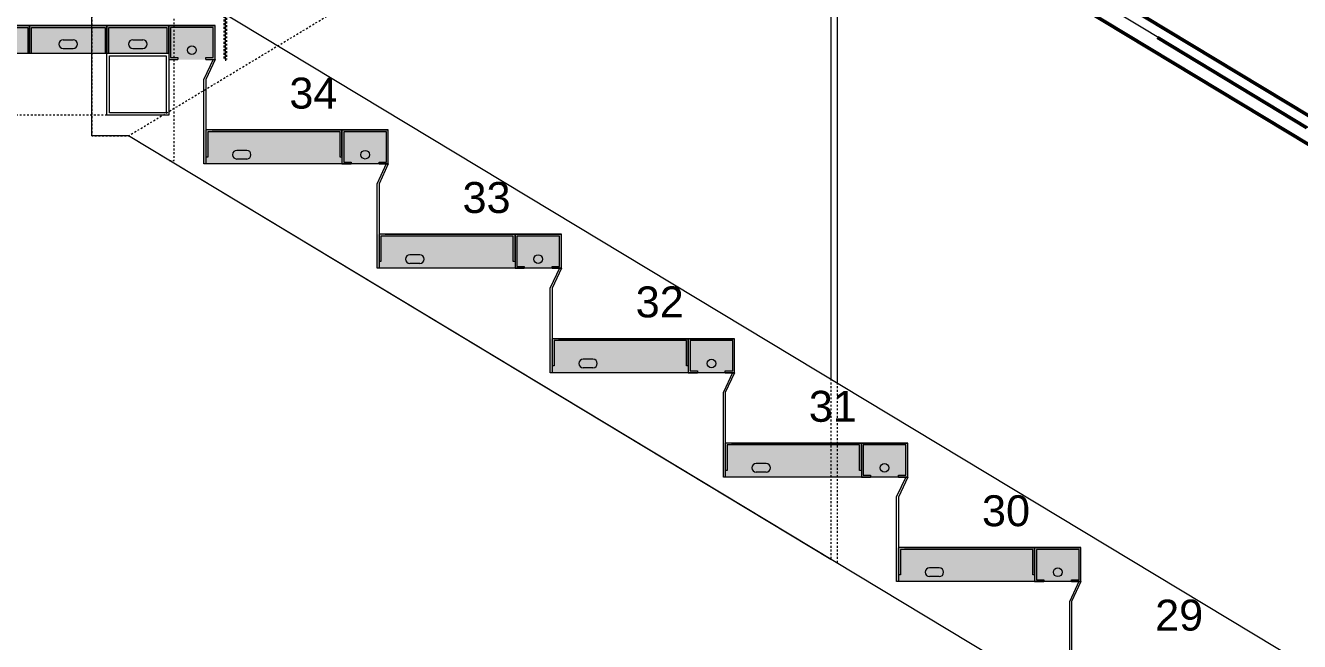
# Model space of a CAD drawing. Header units: millimetres. Extents: x -48147 to 1468943, y -496296 to 18123.
# Drawn here: x 1416887 to 1418947, y -486216 to -485221 of the extents above; entities that cross this region are included whole.
import ezdxf
from ezdxf.enums import TextEntityAlignment as Align

# ---------------------------------------------------------------- set-up
doc = ezdxf.new("R2010")
doc.units = ezdxf.units.MM
doc.header["$MEASUREMENT"] = 0
for name, pattern in [('3MM-HIDDEN', [6, 3, -3]), ('Dashed', [2822.222233, 1411.111116, -1411.111116]), ('Double Dashed', [1093.611073, 529.166651, -211.666656, 141.111112, -211.666656]), ('Wipeout_Contour', [1000, 0, -1000])]:
    doc.linetypes.add(name, pattern=pattern)
for name, color, linetype, lineweight in [('A-20-M_Floor_Slab_Pen_No__101', 252, 'Continuous', 15), ('A-20-M_Floor_Slab_Pen_No__121', 255, 'Continuous', 0), ('A-30-M_Stair_Pen_No__1', 7, 'Continuous', 13), ('A-30-M_Stair_Pen_No__22', 8, 'Continuous', 50), ('New_A-30-M_Stair_Pen_No__1', 7, 'Continuous', 13), ('New_A-30-M_Stair_Pen_No__141', 255, 'Continuous', 0), ('New_A-30-M_Stair_Pen_No__160', 5, 'Continuous', 200), ('New_A-30-M_Stair_Pen_No__171', 1, 'Continuous', 5), ('New_A-30-M_Stair_Pen_No__192', 7, 'Continuous', 13), ('New_A-30-M_Stair_Pen_No__42', 8, 'Continuous', 35), ('S-280-M_STRUCT_FRAME.IFC Import_Pen_No__1', 7, 'Continuous', 13), ('S-280-M_STRUCT_FRAME.IFC Import_Pen_No__160', 5, 'Continuous', 200)]:
    doc.layers.add(name, color=color, linetype=linetype, lineweight=lineweight)
doc.layers.add('A-30-M_Stair_Pen_No__82', color=7, linetype='Continuous', lineweight=20, true_color=0xaaaaaa)
doc.layers.add('New_A-15-MG_Structural_Grid_Phase_2_Pen_No__222', color=7, linetype='Continuous', lineweight=13, true_color=0x65af33)
for name, color, linetype in [('A-95-P_Drawing', 7, 'Continuous'), ('New_A-15-MG_Structural_Grid_Phase_2', 7, 'Continuous'), ('New_A-25-M_Wall_Int', 7, 'Continuous'), ('New_A-30-M_Stair', 7, 'Continuous'), ('S-280-M_STRUCT_FRAME.IFC Import', 7, 'Continuous')]:
    doc.layers.add(name, color=color, linetype=linetype)
doc.styles.add('GENERATED_STYLE_2', font='')
doc.styles.get('GENERATED_STYLE_2').set_extended_font_data('Swis721 BT')

# ---------------------------------------------------------------- blocks, each defined once
blk = doc.blocks.new('Section Elem_200_1', base_point=(1411454.5, -491295.5))
at = {"color": 254, "linetype": 'Wipeout_Contour', "lineweight": 0, "ltscale": 46471398.40037728}
blk.add_wipeout([(1415610.4, -487245.5), (1419388.7, -487245.5), (1420601.9, -486514.4), (1420676.9, -486514.4), (1420676.9, -486514.5), (1420676.9, -487245.5), (1420874, -487245.5), (1420881.9, -487240.8), (1420881.9, -487245.5), (1421181.9, -487245.5), (1421181.9, -484670.5), (1418310.9, -484670.5), (1417201.9, -485338.9), (1416984.9, -485474.5), (1416984.9, -485507.6), (1416976.9, -485507.6), (1416976.9, -485474.5), (1416957, -485486.5), (1416957, -485518), (1416959.2, -485523.4), (1416964.6, -485525.6), (1417027.1, -485525.6), (1417027.1, -485536.5), (1416880.7, -485536.5), (1416880.7, -485525.6), (1416943.1, -485525.6), (1416948.5, -485523.4), (1416950.7, -485518), (1416950.7, -485490.3), (1416921.9, -485507.6), (1415610.4, -485507.6)], dxfattribs=at).dxf.layer = 'New_A-25-M_Wall_Int'
blk = doc.blocks.new('Section Elem_297_1', base_point=(1411454.5, -491295.5))
at = {"layer": 'New_A-30-M_Stair_Pen_No__141', "linetype": 'Continuous', "flags": 128}
blk.add_lwpolyline([(1416984.9, -485507.6), (1416983.8, -485507.6), (1416976.9, -485507.6)], dxfattribs=at)
at = {"color": 254, "linetype": 'Wipeout_Contour', "lineweight": 0, "ltscale": 8983913.129696026}
blk.add_wipeout([(1416880.7, -485280.5), (1415610.4, -485280.5), (1415610.4, -485507.6), (1416921.9, -485507.6), (1416921.9, -485291.4), (1416880.7, -485291.4)], dxfattribs=at).dxf.layer = 'New_A-30-M_Stair'
at = {"color": 254, "linetype": 'Wipeout_Contour', "lineweight": 0, "ltscale": 8986576.969564268}
blk.add_wipeout([(1416921.9, -485291.4), (1416921.9, -485507.6), (1416950.7, -485490.3), (1416950.7, -485299), (1416948.5, -485293.6), (1416943.1, -485291.4)], dxfattribs=at).dxf.layer = 'New_A-30-M_Stair'
at = {"layer": 'New_A-30-M_Stair_Pen_No__1', "linetype": 'Continuous'}
blk.add_line((1415610.4, -485507.6), (1416921.9, -485507.6), dxfattribs=at)
at = {"color": 254, "linetype": 'Wipeout_Contour', "lineweight": 0, "ltscale": 8986712.5997595}
blk.add_wipeout([(1416959.2, -485293.6), (1416957, -485299), (1416957, -485486.5), (1416976.9, -485474.5), (1416976.9, -485291.4), (1416964.6, -485291.4)], dxfattribs=at).dxf.layer = 'New_A-30-M_Stair'
at = {"layer": 'New_A-30-M_Stair_Pen_No__1', "linetype": 'Continuous'}
blk.add_line((1416921.9, -485507.6), (1416950.7, -485490.3), dxfattribs=at)
at = {"color": 254, "linetype": 'Wipeout_Contour', "lineweight": 0, "ltscale": 11982709.30659497}
blk.add_wipeout([(1417201.9, -485047), (1416984.9, -485182.6), (1416984.9, -485280.5), (1417027.1, -485280.5), (1417027.1, -485291.4), (1416984.9, -485291.4), (1416984.9, -485474.5), (1417201.9, -485338.9)], dxfattribs=at).dxf.layer = 'New_A-30-M_Stair'
at = {"layer": 'New_A-30-M_Stair_Pen_No__160', "linetype": 'Continuous', "lineweight": 0, "true_color": 0x00007f}
for points in [[(1416976.9, -485280.5), (1416976.9, -485220.5), (1415601.9, -485220.5), (1415601.9, -485280.5)], [(1416984.9, -485507.6), (1416984.9, -485215.8), (1416983.8, -485215.8), (1416976.9, -485215.8), (1416976.9, -485507.6), (1416983.8, -485507.6)]]:
    blk.add_hatch(color=176, dxfattribs=at).paths.add_polyline_path(points)
at = {"layer": 'New_A-30-M_Stair_Pen_No__1', "linetype": 'Continuous'}
blk.add_line((1416957, -485486.5), (1416976.9, -485474.5), dxfattribs=at)
at = {"layer": 'New_A-30-M_Stair_Pen_No__141', "linetype": 'Continuous'}
for p, q in [((1416984.9, -485215.8), (1416984.9, -485507.6)), ((1416976.9, -485280.5), (1416976.9, -485507.6))]:
    blk.add_line(p, q, dxfattribs=at)
at = {"color": 254, "linetype": 'Wipeout_Contour', "lineweight": 0, "ltscale": 5992246.203868632}
blk.add_wipeout([(1417201.9, -485338.9), (1417481.9, -485170.1), (1417481.9, -484878.3), (1417201.9, -485047)], dxfattribs=at).dxf.layer = 'New_A-30-M_Stair'
at = {"layer": 'New_A-30-M_Stair_Pen_No__1', "linetype": 'Continuous'}
for p, q in [((1417201.9, -485338.9), (1417481.9, -485170.1)), ((1416984.9, -485474.5), (1417201.9, -485338.9))]:
    blk.add_line(p, q, dxfattribs=at)
blk = doc.blocks.new('Section Elem_709_1', base_point=(1411454.5, -491295.5))
at = {"layer": 'S-280-M_STRUCT_FRAME.IFC Import_Pen_No__160', "linetype": 'Continuous', "lineweight": 0, "true_color": 0x00007f}
blk.add_hatch(color=176, dxfattribs=at).paths.add_polyline_path([(1416880.7, -485536.5), (1417027.1, -485536.5), (1417027.1, -485525.6), (1416964.6, -485525.6), (1416959.2, -485523.4), (1416957, -485518), (1416957, -485299), (1416959.2, -485293.6), (1416964.6, -485291.4), (1417027.1, -485291.4), (1417027.1, -485280.5), (1416880.7, -485280.5), (1416880.7, -485291.4), (1416943.1, -485291.4), (1416948.5, -485293.6), (1416950.7, -485299), (1416950.7, -485518), (1416948.5, -485523.4), (1416943.1, -485525.6), (1416880.7, -485525.6)])
at = {"layer": 'S-280-M_STRUCT_FRAME.IFC Import_Pen_No__1', "linetype": 'Continuous'}
for p, q in [((1416880.7, -485280.5), (1416880.7, -485291.4)), ((1416976.9, -485280.5), (1416880.7, -485280.5)), ((1417027.1, -485280.5), (1416976.9, -485280.5)), ((1417027.1, -485280.5), (1417027.1, -485291.4)), ((1416880.7, -485525.6), (1416880.7, -485536.5)), ((1417027.1, -485536.5), (1416880.7, -485536.5)), ((1417027.1, -485525.6), (1417027.1, -485536.5))]:
    blk.add_line(p, q, dxfattribs=at)
at = {"layer": 'S-280-M_STRUCT_FRAME.IFC Import_Pen_No__1', "linetype": 'Continuous', "flags": 128}
for points in [[(1416948.5, -485293.6), (1416943.1, -485291.4), (1416880.7, -485291.4)], [(1417027.1, -485291.4), (1416964.6, -485291.4), (1416959.2, -485293.6)], [(1416948.5, -485293.6), (1416950.7, -485299), (1416950.7, -485518), (1416948.5, -485523.4)], [(1416959.2, -485293.6), (1416957, -485299), (1416957, -485518), (1416959.2, -485523.4)], [(1416948.5, -485523.4), (1416943.1, -485525.6), (1416880.7, -485525.6)], [(1416959.2, -485523.4), (1416964.6, -485525.6), (1417027.1, -485525.6)]]:
    blk.add_lwpolyline(points, dxfattribs=at)
blk = doc.blocks.new('Standard grid marker[3]_1', base_point=(1418282.9, -469890.9))
at = {"layer": 'New_A-15-MG_Structural_Grid_Phase_2_Pen_No__222', "linetype": 'Double Dashed'}
blk.add_line((1418282.9, -470890.9), (1418282.9, -494295.5), dxfattribs=at)
at = {"layer": 'New_A-15-MG_Structural_Grid_Phase_2_Pen_No__222', "style": 'GENERATED_STYLE_2'}
for tag, p in [('AC_MarkerText_1_0', (1418282.9, -469354.1)), ('AC_MarkerText_1_1', (1418282.9, -495758.7))]:
    blk.add_attdef(tag, text='', height=350, rotation=360, dxfattribs=at).set_placement(p, align=Align.MIDDLE_CENTER)

msp = doc.modelspace()

# ---------------------------------------------------------------- block references
at = {"layer": 'New_A-25-M_Wall_Int'}
msp.add_blockref('Section Elem_200_1', (1411454.5, -491295.5), dxfattribs=at)

# ---------------------------------------------------------------- next in the draw order: block references
at = {"layer": 'New_A-30-M_Stair'}
msp.add_blockref('Section Elem_297_1', (1411454.5, -491295.5), dxfattribs=at)

# ---------------------------------------------------------------- next in the draw order: hatches: boundary and pattern name
at = {"layer": 'A-20-M_Floor_Slab_Pen_No__121', "linetype": 'Continuous'}
msp.add_hatch(color=256, dxfattribs=at).paths.add_polyline_path([(1415593.9, -472397), (1421166, -472397), (1421166, -488695.5), (1418894.6, -488695.5), (1418894.6, -491288.4), (1415593.9, -491288.4)])

# ---------------------------------------------------------------- next in the draw order: block references
at = {"layer": 'New_A-15-MG_Structural_Grid_Phase_2', "color": 8, "linetype": 'Continuous', "lineweight": 15}
msp.add_blockref('Standard grid marker[3]_1', (1418282.9, -469890.9), dxfattribs=at)
at = {"layer": 'S-280-M_STRUCT_FRAME.IFC Import'}
msp.add_blockref('Section Elem_709_1', (1411454.5, -491295.5), dxfattribs=at)

# ---------------------------------------------------------------- next in the draw order: wipeouts: each hides what was drawn before it
at = {"color": 254, "linetype": 'Wipeout_Contour', "lineweight": 0, "ltscale": 5993244.109054232}
msp.add_wipeout([(1415048.3, -470752.6), (1422292.3, -470752.6), (1422292.3, -492986.9), (1415048.3, -492986.9)], dxfattribs=at).dxf.layer = 'A-95-P_Drawing'

# ---------------------------------------------------------------- next in the draw order: hatches: boundary and pattern name
at = {"layer": 'A-20-M_Floor_Slab_Pen_No__101', "linetype": 'Continuous'}
for points in [[(1417193.9, -485220.5), (1415593.9, -485220.5), (1415593.9, -485265.5), (1417118.9, -485265.5), (1417118.9, -485275.5), (1417193.9, -485275.5)], [(1417473.9, -485389.3), (1417175.9, -485389.3), (1417175.9, -485444.3), (1417473.9, -485444.3)], [(1417753.9, -485558), (1417455.9, -485558), (1417455.9, -485613), (1417753.9, -485613)], [(1418033.9, -485726.8), (1417735.9, -485726.8), (1417735.9, -485781.8), (1418033.9, -485781.8)], [(1418313.9, -485895.5), (1418015.9, -485895.5), (1418015.9, -485950.5), (1418313.9, -485950.5)], [(1418593.9, -486064.3), (1418295.9, -486064.3), (1418295.9, -486119.3), (1418593.9, -486119.3)]]:
    msp.add_hatch(color=256, dxfattribs=at).paths.add_polyline_path(points)

# ---------------------------------------------------------------- next in the draw order: linework, layer by layer
at = {"layer": 'A-30-M_Stair_Pen_No__1', "linetype": 'Continuous'}
msp.add_line((1417193.9, -485220.5), (1416893.9, -485220.5), dxfattribs=at)
at = {"layer": 'A-30-M_Stair_Pen_No__1', "linetype": 'Continuous', "flags": 128}
for points in [[(1417118.9, -485265.5), (1417118.9, -485365.5), (1417018.9, -485365.5), (1417018.9, -485265.5)], [(1417114.9, -485269.5), (1417114.9, -485361.5), (1417022.9, -485361.5), (1417022.9, -485269.5)]]:
    msp.add_lwpolyline(points, close=True, dxfattribs=at)
at = {"layer": 'A-30-M_Stair_Pen_No__22', "linetype": 'Continuous', "flags": 128}
for points in [[(1420414.6, -486241.2), (1417054.6, -484216.2)], [(1420403.5, -486281.2), (1417043.5, -484256.2)]]:
    msp.add_lwpolyline(points, dxfattribs=at)
at = {"layer": 'A-30-M_Stair_Pen_No__22', "linetype": 'Dashed', "ltscale": 0.2, "flags": 128}
msp.add_lwpolyline([(1420409, -486261.2), (1417055.8, -484236.2)], dxfattribs=at)
at = {"layer": 'A-30-M_Stair_Pen_No__82', "linetype": 'Continuous', "flags": 128}
for points in [[(1418189.7, -486083.4), (1417053.9, -485398.8), (1416994.6, -485398.8), (1416994.6, -484232.2), (1417060.5, -484232.2), (1418189.7, -483551.6), (1418189.7, -485791.5)], [(1419269.7, -486442.4), (1419269.7, -485571.5), (1418199.7, -484926.7), (1418199.7, -485797.5)], [(1420478.8, -487463), (1417053.9, -485398.8), (1416994.6, -485398.8), (1416994.6, -485142.7), (1417053.9, -485142.7), (1417113.1, -485142.7), (1420354.7, -487096.3)]]:
    msp.add_lwpolyline(points, dxfattribs=at)
at = {"layer": 'A-30-M_Stair_Pen_No__82', "linetype": '3MM-HIDDEN', "flags": 128}
for points in [[(1417119.6, -485438.5), (1417127.6, -485438.5), (1417127.6, -484196.5), (1417119.6, -484196.5)], [(1418189.7, -484422.4), (1416994.6, -485142.7), (1416994.6, -485398.8), (1417053.9, -485398.8), (1418189.7, -484714.3)], [(1417018.9, -485365.5), (1415693.9, -485365.5)], [(1418189.7, -485791.5), (1418189.7, -486083.4)], [(1418199.7, -485797.5), (1418199.7, -486089.4)]]:
    msp.add_lwpolyline(points, dxfattribs=at)
at = {"layer": 'New_A-30-M_Stair_Pen_No__192', "linetype": 'Continuous'}
for p, q in [((1416908.9, -485220.5), (1417193.9, -485220.5)), ((1417188.9, -485389.3), (1417473.9, -485389.3)), ((1417468.9, -485558), (1417753.9, -485558)), ((1417748.9, -485726.8), (1418033.9, -485726.8)), ((1418028.9, -485895.5), (1418313.9, -485895.5)), ((1418308.9, -486064.3), (1418593.9, -486064.3))]:
    msp.add_line(p, q, dxfattribs=at)
at = {"layer": 'New_A-30-M_Stair_Pen_No__192', "linetype": 'Continuous', "flags": 128}
for points in [[(1416893.9, -485265.5), (1416893.9, -485220.5), (1416743.9, -485220.5), (1416743.9, -485265.5)], [(1417018.9, -485265.5), (1417018.9, -485220.5), (1416893.9, -485220.5), (1416893.9, -485265.5)], [(1417118.9, -485265.5), (1417118.9, -485220.5), (1417018.9, -485220.5), (1417018.9, -485265.5)]]:
    msp.add_lwpolyline(points, close=True, dxfattribs=at)
for points in [[(1416743.9, -485262.5), (1416743.9, -485220.5), (1416893.9, -485220.5), (1416893.9, -485262.5)], [(1416743.9, -485265.5), (1416746.9, -485265.5), (1416746.9, -485223.5), (1416890.9, -485223.5), (1416890.9, -485265.5), (1416893.9, -485265.5)], [(1416893.9, -485262.5), (1416893.9, -485220.5), (1417018.9, -485220.5), (1417018.9, -485262.5)], [(1416893.9, -485265.5), (1416896.9, -485265.5), (1416896.9, -485223.5), (1417015.9, -485223.5), (1417015.9, -485265.5), (1417018.9, -485265.5)], [(1417018.9, -485265.5), (1417018.9, -485220.5), (1417118.9, -485220.5), (1417118.9, -485265.5)], [(1417018.9, -485265.5), (1417021.9, -485265.5), (1417021.9, -485223.5), (1417115.9, -485223.5), (1417115.9, -485265.5), (1417118.9, -485265.5)], [(1417178.9, -485275.5), (1417193.9, -485275.5), (1417193.9, -485220.5), (1417118.9, -485220.5), (1417118.9, -485275.5), (1417133.7, -485275.5)], [(1417178.9, -485275.5), (1417178.9, -485272.5), (1417190.9, -485272.5), (1417190.9, -485223.5), (1417121.9, -485223.5), (1417121.9, -485272.5), (1417133.7, -485272.5), (1417133.7, -485275.5)], [(1416948.4, -485243.5), (1416964.4, -485243.5)], [(1417060.9, -485243.5), (1417076.9, -485243.5)], [(1416948.4, -485257.5), (1416964.4, -485257.5)], [(1417060.9, -485257.5), (1417076.9, -485257.5)], [(1417190.6, -485275.5), (1417175.9, -485307)], [(1417193.9, -485275.5), (1417178.9, -485307.7)], [(1417178.9, -485307.7), (1417178.9, -485444.3), (1417175.9, -485444.3), (1417175.9, -485307)], [(1417398.9, -485431.3), (1417398.9, -485389.3), (1417178.9, -485389.3), (1417178.9, -485433.3)], [(1417398.9, -485433.3), (1417395.9, -485433.3), (1417395.9, -485392.3), (1417181.9, -485392.3), (1417181.9, -485433.3), (1417178.9, -485433.3)], [(1417458.9, -485444.3), (1417473.9, -485444.3), (1417473.9, -485389.3), (1417398.9, -485389.3), (1417398.9, -485444.3), (1417413.7, -485444.3)], [(1417458.9, -485444.3), (1417458.9, -485441.3), (1417470.9, -485441.3), (1417470.9, -485392.3), (1417401.9, -485392.3), (1417401.9, -485441.3), (1417413.7, -485441.3), (1417413.7, -485444.3)], [(1417244.9, -485422.3), (1417228.9, -485422.3)], [(1417244.9, -485436.3), (1417228.9, -485436.3)], [(1417473.9, -485444.3), (1417175.9, -485444.3)], [(1417470.6, -485444.3), (1417455.9, -485475.8)], [(1417473.9, -485444.3), (1417458.9, -485476.4)], [(1417458.9, -485476.4), (1417458.9, -485613), (1417455.9, -485613), (1417455.9, -485475.8)], [(1417678.9, -485600), (1417678.9, -485558), (1417458.9, -485558), (1417458.9, -485602)], [(1417738.9, -485613), (1417753.9, -485613), (1417753.9, -485558), (1417678.9, -485558), (1417678.9, -485613), (1417693.7, -485613)], [(1417678.9, -485602), (1417675.9, -485602), (1417675.9, -485561), (1417461.9, -485561), (1417461.9, -485602), (1417458.9, -485602)], [(1417738.9, -485613), (1417738.9, -485610), (1417750.9, -485610), (1417750.9, -485561), (1417681.9, -485561), (1417681.9, -485610), (1417693.7, -485610), (1417693.7, -485613)], [(1417524.9, -485591), (1417508.9, -485591)], [(1417753.9, -485613), (1417455.9, -485613)], [(1417524.9, -485605), (1417508.9, -485605)], [(1417750.6, -485613), (1417735.9, -485644.5)], [(1417753.9, -485613), (1417738.9, -485645.2)], [(1417738.9, -485645.2), (1417738.9, -485781.8), (1417735.9, -485781.8), (1417735.9, -485644.5)], [(1417958.9, -485768.8), (1417958.9, -485726.8), (1417738.9, -485726.8), (1417738.9, -485770.8)], [(1417958.9, -485770.8), (1417955.9, -485770.8), (1417955.9, -485729.8), (1417741.9, -485729.8), (1417741.9, -485770.8), (1417738.9, -485770.8)], [(1418018.9, -485781.8), (1418033.9, -485781.8), (1418033.9, -485726.8), (1417958.9, -485726.8), (1417958.9, -485781.8), (1417973.7, -485781.8)], [(1418018.9, -485781.8), (1418018.9, -485778.8), (1418030.9, -485778.8), (1418030.9, -485729.8), (1417961.9, -485729.8), (1417961.9, -485778.8), (1417973.7, -485778.8), (1417973.7, -485781.8)], [(1417804.9, -485759.8), (1417788.9, -485759.8)], [(1418033.9, -485781.8), (1417735.9, -485781.8)], [(1417804.9, -485773.8), (1417788.9, -485773.8)], [(1418030.6, -485781.8), (1418015.9, -485813.3)], [(1418033.9, -485781.8), (1418018.9, -485813.9)], [(1418018.9, -485813.9), (1418018.9, -485950.5), (1418015.9, -485950.5), (1418015.9, -485813.3)], [(1418238.9, -485937.5), (1418238.9, -485895.5), (1418018.9, -485895.5), (1418018.9, -485939.5)], [(1418238.9, -485939.5), (1418235.9, -485939.5), (1418235.9, -485898.5), (1418021.9, -485898.5), (1418021.9, -485939.5), (1418018.9, -485939.5)], [(1418298.9, -485950.5), (1418313.9, -485950.5), (1418313.9, -485895.5), (1418238.9, -485895.5), (1418238.9, -485950.5), (1418253.7, -485950.5)], [(1418298.9, -485950.5), (1418298.9, -485947.5), (1418310.9, -485947.5), (1418310.9, -485898.5), (1418241.9, -485898.5), (1418241.9, -485947.5), (1418253.7, -485947.5), (1418253.7, -485950.5)], [(1418084.9, -485928.5), (1418068.9, -485928.5)], [(1418313.9, -485950.5), (1418015.9, -485950.5)], [(1418084.9, -485942.5), (1418068.9, -485942.5)], [(1418310.6, -485950.5), (1418295.9, -485982)], [(1418313.9, -485950.5), (1418298.9, -485982.7)], [(1418298.9, -485982.7), (1418298.9, -486119.3), (1418295.9, -486119.3), (1418295.9, -485982)], [(1418518.9, -486106.3), (1418518.9, -486064.3), (1418298.9, -486064.3), (1418298.9, -486108.3)], [(1418518.9, -486108.3), (1418515.9, -486108.3), (1418515.9, -486067.3), (1418301.9, -486067.3), (1418301.9, -486108.3), (1418298.9, -486108.3)], [(1418578.9, -486119.3), (1418593.9, -486119.3), (1418593.9, -486064.3), (1418518.9, -486064.3), (1418518.9, -486119.3), (1418533.7, -486119.3)], [(1418578.9, -486119.3), (1418578.9, -486116.3), (1418590.9, -486116.3), (1418590.9, -486067.3), (1418521.9, -486067.3), (1418521.9, -486116.3), (1418533.7, -486116.3), (1418533.7, -486119.3)], [(1418364.9, -486097.3), (1418348.9, -486097.3)], [(1418364.9, -486111.3), (1418348.9, -486111.3)], [(1418593.9, -486119.3), (1418295.9, -486119.3)], [(1418590.6, -486119.3), (1418575.9, -486150.8)], [(1418593.9, -486119.3), (1418578.9, -486151.4)], [(1418578.9, -486151.4), (1418578.9, -486288), (1418575.9, -486288), (1418575.9, -486150.8)]]:
    msp.add_lwpolyline(points, dxfattribs=at)
at = {"layer": 'New_A-30-M_Stair_Pen_No__192', "linetype": 'Continuous'}
for centre in [(1417156.4, -485260.5), (1417436.4, -485429.3), (1417716.4, -485598), (1417996.4, -485766.8), (1418276.4, -485935.5), (1418556.4, -486104.3)]:
    msp.add_circle(centre, 7, dxfattribs=at)
for centre, start, end in [((1416948.4, -485250.5), 90, 270), ((1416964.4, -485250.5), 270, 90), ((1417060.9, -485250.5), 90, 270), ((1417076.9, -485250.5), 270, 90), ((1417228.9, -485429.3), 90, 270), ((1417244.9, -485429.3), 270, 90), ((1417508.9, -485598), 90, 270), ((1417524.9, -485598), 270, 90), ((1417788.9, -485766.8), 90, 270), ((1417804.9, -485766.8), 270, 90), ((1418068.9, -485935.5), 90, 270), ((1418084.9, -485935.5), 270, 90), ((1418348.9, -486104.3), 90, 270), ((1418364.9, -486104.3), 270, 90)]:
    msp.add_arc(centre, 7, start, end, dxfattribs=at)
at = {"layer": 'New_A-30-M_Stair_Pen_No__42', "linetype": '3MM-HIDDEN', "flags": 128}
msp.add_lwpolyline([(1417208.9, -485138.9), (1417208.9, -485275.5), (1417211.9, -485275.5), (1417211.9, -485138.3)], dxfattribs=at)

# ---------------------------------------------------------------- next in the draw order: texts
at = {"layer": 'New_A-30-M_Stair_Pen_No__171', "linetype": 'Continuous', "char_height": 50, "attachment_point": 2, "style": 'GENERATED_STYLE_2'}
for s, insert in [('\\A1;{\\fSwis721 BT|b0|i0|c0|p34;34}', (1417352.8, -485304.8)), ('\\A1;{\\fSwis721 BT|b0|i0|c0|p34;33}', (1417632.8, -485473.5)), ('\\A1;{\\fSwis721 BT|b0|i0|c0|p34;32}', (1417912.8, -485642.3)), ('\\A1;{\\fSwis721 BT|b0|i0|c0|p34;31}', (1418192.8, -485811)), ('\\A1;{\\fSwis721 BT|b0|i0|c0|p34;30}', (1418472.8, -485979.8)), ('\\A1;{\\fSwis721 BT|b0|i0|c0|p34;29}', (1418752.8, -486148.5))]:
    msp.add_mtext(s, dxfattribs=dict(at, insert=insert))

doc.saveas('drawing.dxf')
